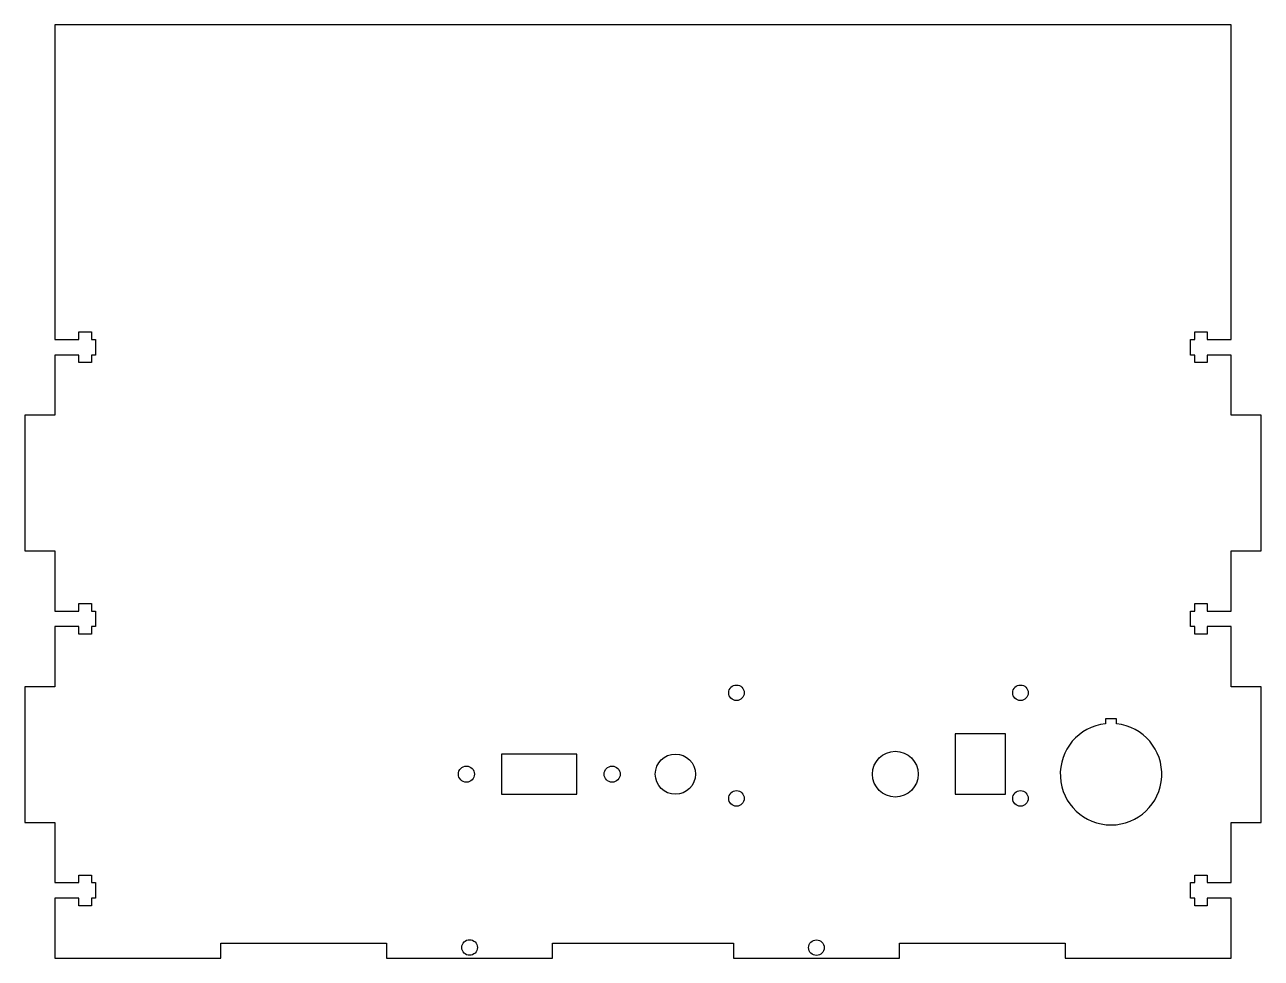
# Model space of a CAD drawing. Header units: millimetres. Extents: x -220 to 26, y -82 to 104.
import ezdxf

# ---------------------------------------------------------------- set-up
doc = ezdxf.new("R2010")
doc.units = ezdxf.units.MM
doc.layers.get('0').update_dxf_attribs({"linetype": 'CONTINUOUS'})

msp = doc.modelspace()

# ---------------------------------------------------------------- linework, layer by layer
for p, q in [((20.05, 104.13), (-213.95, 104.13)), ((-213.95, 104.13), (-213.95, 41.54)), ((20.05, 41.54), (20.05, 104.13)), ((-209.2, 41.54), (-209.2, 43.04)), ((-209.2, 43.04), (-206.7, 43.04)), ((-206.7, 43.04), (-206.7, 41.54)), ((12.8, 41.54), (12.8, 43.04)), ((12.8, 43.04), (15.3, 43.04)), ((15.3, 43.04), (15.3, 41.54)), ((-213.95, 41.54), (-209.2, 41.54)), ((-206.7, 41.54), (-205.85, 41.54)), ((-205.85, 41.54), (-205.85, 38.44)), ((11.95, 38.44), (11.95, 41.54)), ((11.95, 41.54), (12.8, 41.54)), ((15.3, 41.54), (20.05, 41.54)), ((-209.2, 38.44), (-213.95, 38.44)), ((-213.95, 38.44), (-213.95, 26.49)), ((-209.2, 36.94), (-209.2, 38.44)), ((-206.7, 36.94), (-209.2, 36.94)), ((-205.85, 38.44), (-206.7, 38.44)), ((-206.7, 38.44), (-206.7, 36.94)), ((12.8, 38.44), (11.95, 38.44)), ((12.8, 36.94), (12.8, 38.44)), ((15.3, 36.94), (12.8, 36.94)), ((20.05, 38.44), (15.3, 38.44)), ((15.3, 38.44), (15.3, 36.94)), ((20.05, 26.49), (20.05, 38.44)), ((-213.95, 26.49), (-219.95, 26.49)), ((-219.95, 26.49), (-219.95, -0.51)), ((26.05, 26.49), (20.05, 26.49)), ((26.05, -0.51), (26.05, 26.49)), ((-219.95, -0.51), (-213.95, -0.51)), ((-213.95, -0.51), (-213.95, -12.46)), ((20.05, -12.46), (20.05, -0.51)), ((20.05, -0.51), (26.05, -0.51)), ((-209.2, -12.46), (-209.2, -10.96)), ((-209.2, -10.96), (-206.7, -10.96)), ((-206.7, -10.96), (-206.7, -12.46)), ((12.8, -12.46), (12.8, -10.96)), ((12.8, -10.96), (15.3, -10.96)), ((15.3, -10.96), (15.3, -12.46)), ((-213.95, -12.46), (-209.2, -12.46)), ((-206.7, -12.46), (-205.85, -12.46)), ((-205.85, -12.46), (-205.85, -15.56)), ((11.95, -15.56), (11.95, -12.46)), ((11.95, -12.46), (12.8, -12.46)), ((15.3, -12.46), (20.05, -12.46)), ((-209.2, -15.56), (-213.95, -15.56)), ((-213.95, -15.56), (-213.95, -27.51)), ((-209.2, -17.06), (-209.2, -15.56)), ((-206.7, -17.06), (-209.2, -17.06)), ((-205.85, -15.56), (-206.7, -15.56)), ((-206.7, -15.56), (-206.7, -17.06)), ((12.8, -15.56), (11.95, -15.56)), ((12.8, -17.06), (12.8, -15.56)), ((15.3, -17.06), (12.8, -17.06)), ((20.05, -15.56), (15.3, -15.56)), ((15.3, -15.56), (15.3, -17.06)), ((20.05, -27.51), (20.05, -15.56)), ((-213.95, -27.51), (-219.95, -27.51)), ((-219.95, -27.51), (-219.95, -54.51)), ((26.05, -27.51), (20.05, -27.51)), ((26.05, -54.51), (26.05, -27.51)), ((-219.95, -54.51), (-213.95, -54.51)), ((-213.95, -54.51), (-213.95, -66.46)), ((20.05, -66.46), (20.05, -54.51)), ((20.05, -54.51), (26.05, -54.51)), ((-209.2, -66.46), (-209.2, -64.96)), ((-209.2, -64.96), (-206.7, -64.96)), ((-206.7, -64.96), (-206.7, -66.46)), ((12.8, -66.46), (12.8, -64.96)), ((12.8, -64.96), (15.3, -64.96)), ((15.3, -64.96), (15.3, -66.46)), ((-213.95, -66.46), (-209.2, -66.46)), ((-206.7, -66.46), (-205.85, -66.46)), ((-205.85, -66.46), (-205.85, -69.56)), ((11.95, -69.56), (11.95, -66.46)), ((11.95, -66.46), (12.8, -66.46)), ((15.3, -66.46), (20.05, -66.46)), ((-209.2, -69.56), (-213.95, -69.56)), ((-213.95, -69.56), (-213.95, -81.51)), ((-209.2, -71.06), (-209.2, -69.56)), ((-206.7, -71.06), (-209.2, -71.06)), ((-205.85, -69.56), (-206.7, -69.56)), ((-206.7, -69.56), (-206.7, -71.06)), ((12.8, -69.56), (11.95, -69.56)), ((12.8, -71.06), (12.8, -69.56)), ((15.3, -71.06), (12.8, -71.06)), ((20.05, -69.56), (15.3, -69.56)), ((15.3, -69.56), (15.3, -71.06)), ((20.05, -81.51), (20.05, -69.56)), ((-180.95, -81.51), (-180.95, -78.51)), ((-180.95, -78.51), (-147.95, -78.51)), ((-147.95, -78.51), (-147.95, -81.51)), ((-114.95, -81.51), (-114.95, -78.51)), ((-114.95, -78.51), (-78.95, -78.51)), ((-78.95, -78.51), (-78.95, -81.51)), ((-45.95, -81.51), (-45.95, -78.51)), ((-45.95, -78.51), (-12.95, -78.51)), ((-12.95, -78.51), (-12.95, -81.51)), ((-213.95, -81.51), (-180.95, -81.51)), ((-147.95, -81.51), (-114.95, -81.51)), ((-78.95, -81.51), (-45.95, -81.51)), ((-12.95, -81.51), (20.05, -81.51))]:
    msp.add_line(p, q)
msp.add_lwpolyline([(-4.94, -33.9), (-4.94, -34.86, 18.309018), (-2.74, -34.86), (-2.74, -33.9)], format="xyb", close=True)
for points in [[(-34.86, -36.9), (-34.86, -48.9), (-24.86, -48.9), (-24.86, -36.9)], [(-125.09, -40.9), (-125.09, -48.9), (-110.09, -48.9), (-110.09, -40.9)]]:
    msp.add_lwpolyline(points, close=True)
for centre, radius in [((-78.36, -28.72), 1.55), ((-21.86, -28.72), 1.55), ((-90.51, -44.9), 4), ((-46.76, -44.9), 4.55), ((-132.09, -44.9), 1.6), ((-103.09, -44.9), 1.6), ((-78.36, -49.72), 1.55), ((-21.86, -49.72), 1.55), ((-131.45, -79.37), 1.55), ((-62.45, -79.4), 1.55)]:
    msp.add_circle(centre, radius)

doc.saveas('drawing.dxf')
